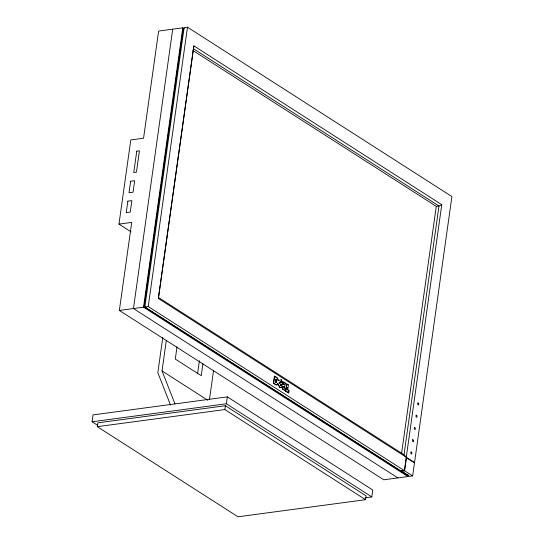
<?xml version="1.0" encoding="UTF-8"?>
<svg xmlns="http://www.w3.org/2000/svg" width="544" height="544" viewBox="0 0 544 544"><rect width="100%" height="100%" fill="white"/><g stroke="black" fill="none" stroke-linecap="round" stroke-linejoin="round"><path stroke-width="0.82" d="M441.762 204.673L438.974 206.006L193.433 48.736L193.868 45.886L441.762 204.673L404.389 470.635L401.03 471.084L144.867 307.006L184.13 27.649L187.483 27.2L451.908 196.568L414.535 462.529L158.372 298.452L193.317 49.579M131.097 231.894L118.966 224.121L130.798 139.937L143.555 138.224L158.617 31.076L182.784 27.832L184.212 28.744M97.791 425.435L92.092 421.784L93.058 414.895L227.344 396.875L372.776 490.028L371.81 496.917L365.099 497.821M97.267 426.673L97.804 422.844L225.379 405.729L366.092 495.856L365.554 499.684L237.98 516.8L97.267 426.673L224.842 409.557L365.554 499.684M408.184 474.871L407.952 476.558L383.778 479.801L119.354 310.427L131.723 222.414L118.966 224.121M172.713 29.179L133.457 308.536L397.875 477.904M407.952 476.558L143.528 307.183L182.784 27.832M408.258 475.395L407.585 475.49L144.106 306.721L183.151 28.9M404.389 470.635L148.226 306.558L187.483 27.2M158.372 298.452L193.868 45.886M162.785 337.477L157.835 372.715L170.551 405.11M174.984 403.92L162.03 370.94L166.287 340.66M177.004 346.834L175.284 359.074L201.253 375.714L202.973 363.467M197.567 373.803L199.403 360.74M209.488 399.5L213.506 370.906M224.842 409.557L225.379 405.729M371.81 496.917L226.379 403.764L227.344 396.875M275.76 384.771A3.808 2.19 82.4 0 0 277.698 383.867L277.977 383.833A3.808 2.19 82.4 0 1 276.039 384.73L273.387 383.248L274.373 376.244L276.828 377.597A3.808 2.19 82.4 0 1 278.351 380.44L278.1 380.759L281.16 379.753L281.996 381.453L279.249 382.432L279.616 383.112L282.35 382.085L283.172 383.806L280.418 384.717L280.684 385.295L283.458 384.438L283.791 382.031L283.172 384.472L280.684 385.295M276.039 384.73L273.666 383.214L274.652 376.203M275.89 382.378L275.495 382.119L275.597 379.433L276.277 379.651A1.564 0.898 82.4 0 1 276.678 381.392A1.564 0.898 82.4 0 1 275.89 382.378L275.611 382.412A1.564 0.898 82.4 0 0 276.393 381.432A1.564 0.898 82.4 0 0 275.992 379.685M282.52 389.123L283.166 386.519L282.805 389.082L285.573 390.857L282.805 389.082M284.322 387.831L285.886 388.613L284.322 387.831L284.546 386.226M284.77 384.622L285.274 382.983L284.6 387.79M285.287 390.898L285.607 388.654M285.6 391.075L286.878 383.982L288.361 384.934L287.681 389.742L289.068 390.633L288.748 392.87L285.6 391.075L288.748 392.87M285.886 391.034L286.878 383.982M287.511 388.98L287.742 387.376M288.47 392.911L288.782 390.667L287.681 389.742M401.567 453.431L436.288 206.366L192.889 50.47M406.266 457.239L404.015 454.75L438.974 206.006L436.288 206.366M404.62 470.784L406.45 457.769L414.48 462.917L412.651 475.925L409.292 476.374L401.268 471.233L404.62 470.784L412.651 475.925M279.616 383.112L282.35 382.085M279.249 382.432L281.098 381.725M277.739 383.772L279.84 387.661L282.88 386.56M279.84 387.661L283.166 386.519M280.418 384.717L283.172 383.806M144.106 306.721L145.445 306.544M119.354 310.427L143.528 307.183M144.867 307.006L148.226 306.558M274.373 376.244L276.828 377.597M281.16 379.753L281.996 381.453M288.361 384.934L286.593 384.023M92.092 421.784L226.379 403.764M158.474 297.48L404.015 454.75M283.791 382.031L285.274 382.983M283.512 382.072L284.498 382.704M275.876 379.399L276.277 379.651M401.173 470.859L407.551 474.946M162.03 370.94L207.822 400.268M279.528 382.391L279.895 383.071M278.018 383.731L280.119 387.62M282.071 382.126L282.894 383.84M280.697 384.683L280.969 385.261M276.549 377.638A3.808 2.19 82.4 0 1 277.494 378.78M277.841 379.583A3.808 2.19 82.4 0 1 278.072 380.48M127.847 201.158L126.228 212.636L130.261 212.099L131.872 200.614L127.847 201.158M130.642 181.254L129.03 192.739L133.056 192.195L134.667 180.717L130.642 181.254M136.762 151.15L133.749 172.577L136.435 172.217L139.448 150.79L136.762 151.15M411.006 451.935L410.788 453.465L411.733 454.07L411.951 452.54L411.006 451.935M412.726 439.688L412.508 441.218L413.454 441.823L413.671 440.293L412.726 439.688M414.446 427.441L414.229 428.971L415.174 429.576L415.392 428.046L414.446 427.441M416.167 415.194L415.949 416.724L416.894 417.33L417.112 415.8L416.167 415.194M417.887 402.948L417.67 404.478L418.615 405.083L418.832 403.553L417.887 402.948"/></g></svg>
